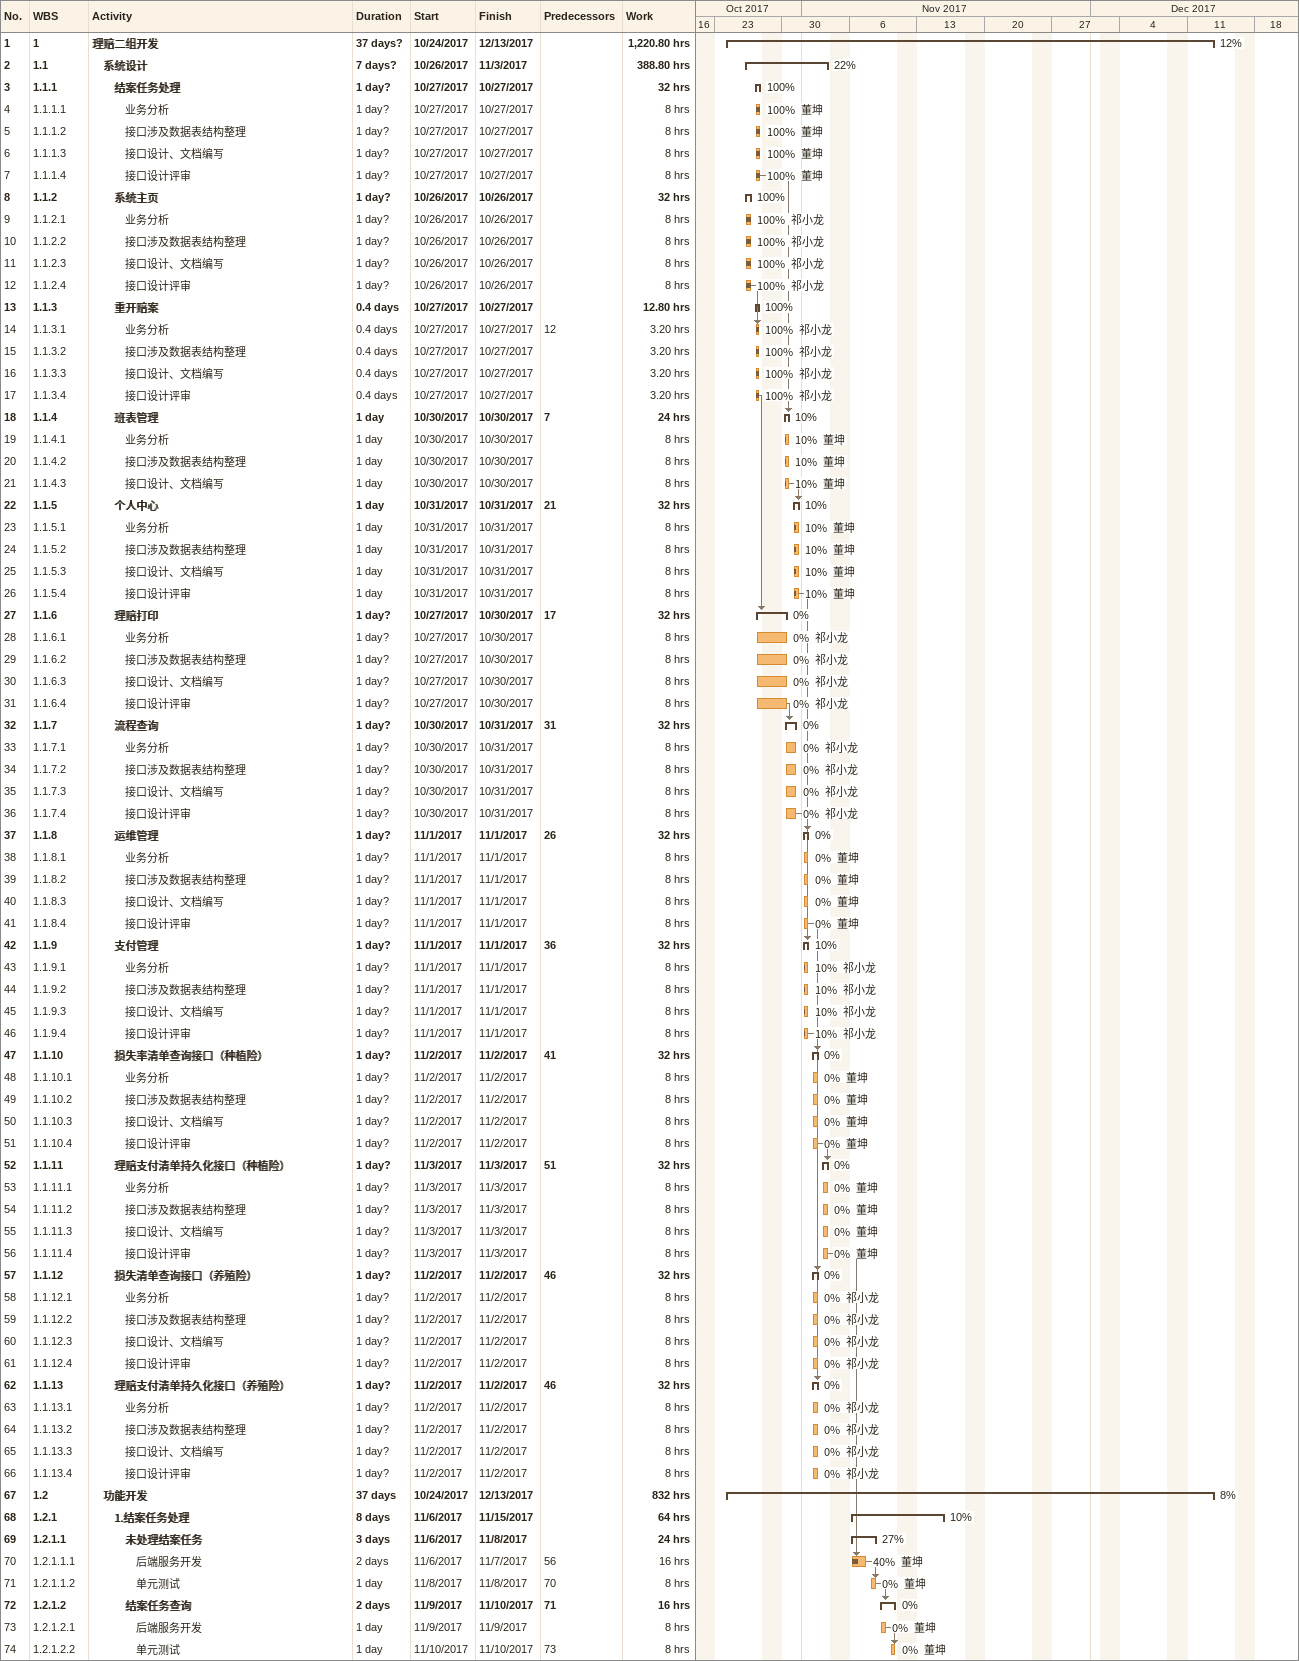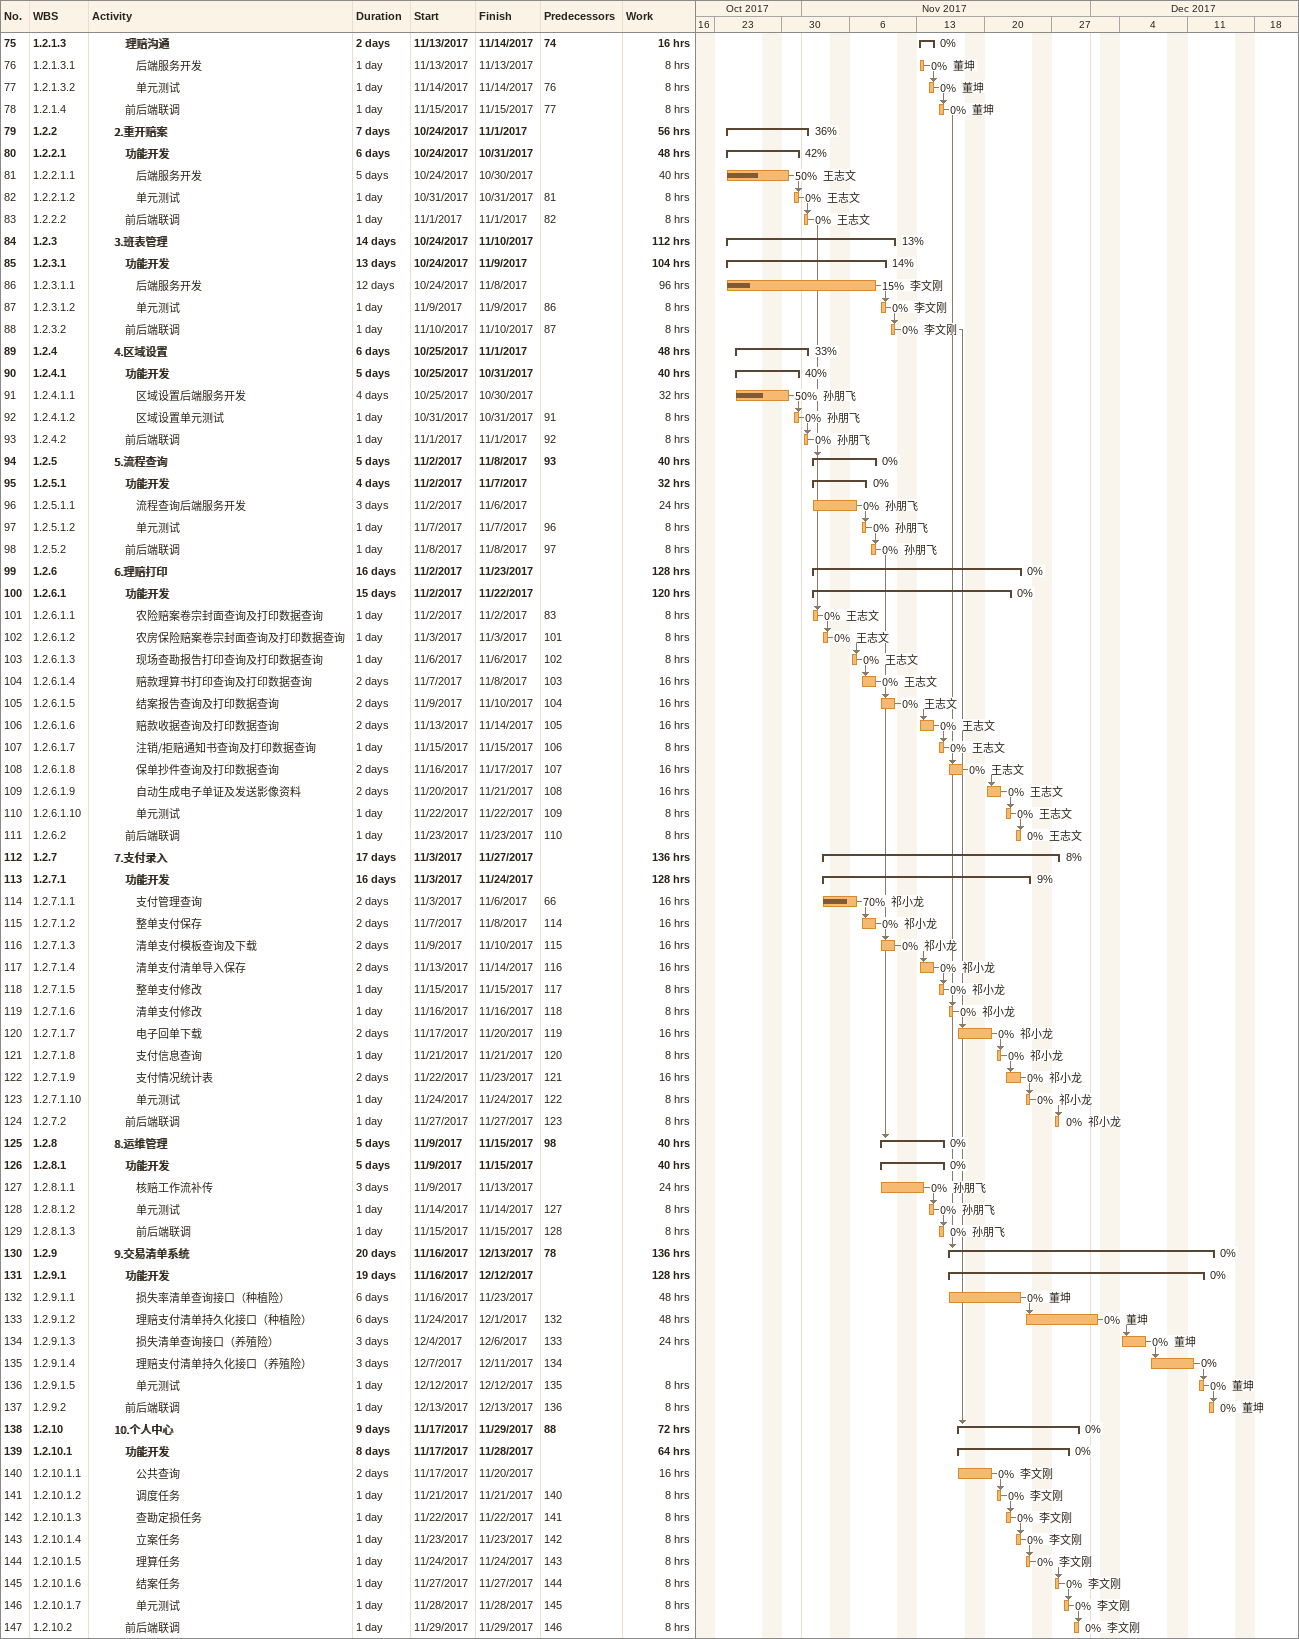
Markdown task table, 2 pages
| ID | WBS | Task | Duration | Start | Finish | Predecessors | Resources | % complete | Work (h) |
|---|---|---|---|---|---|---|---|---|---|
| 1 | 1 | **理赔二组开发** | 37d? | 2017-10-24 | 2017-12-13 |  |  | 12 | 1220.80 |
| 2 | 1.1 | **系统设计** | 7d? | 2017-10-26 | 2017-11-03 |  |  | 22 | 388.80 |
| 3 | 1.1.1 | **结案任务处理** | 1d? | 2017-10-27 | 2017-10-27 |  |  | 100 | 32 |
| 4 | 1.1.1.1 | 业务分析 | 1d? | 2017-10-27 | 2017-10-27 |  | 董坤 | 100 | 8 |
| 5 | 1.1.1.2 | 接口涉及数据表结构整理 | 1d? | 2017-10-27 | 2017-10-27 |  | 董坤 | 100 | 8 |
| 6 | 1.1.1.3 | 接口设计、文档编写 | 1d? | 2017-10-27 | 2017-10-27 |  | 董坤 | 100 | 8 |
| 7 | 1.1.1.4 | 接口设计评审 | 1d? | 2017-10-27 | 2017-10-27 |  | 董坤 | 100 | 8 |
| 8 | 1.1.2 | **系统主页** | 1d? | 2017-10-26 | 2017-10-26 |  |  | 100 | 32 |
| 9 | 1.1.2.1 | 业务分析 | 1d? | 2017-10-26 | 2017-10-26 |  | 祁小龙 | 100 | 8 |
| 10 | 1.1.2.2 | 接口涉及数据表结构整理 | 1d? | 2017-10-26 | 2017-10-26 |  | 祁小龙 | 100 | 8 |
| 11 | 1.1.2.3 | 接口设计、文档编写 | 1d? | 2017-10-26 | 2017-10-26 |  | 祁小龙 | 100 | 8 |
| 12 | 1.1.2.4 | 接口设计评审 | 1d? | 2017-10-26 | 2017-10-26 |  | 祁小龙 | 100 | 8 |
| 13 | 1.1.3 | **重开赔案** | 0.4d | 2017-10-27 | 2017-10-27 |  |  | 100 | 12.80 |
| 14 | 1.1.3.1 | 业务分析 | 0.4d | 2017-10-27 | 2017-10-27 | 12 | 祁小龙 | 100 | 3.20 |
| 15 | 1.1.3.2 | 接口涉及数据表结构整理 | 0.4d | 2017-10-27 | 2017-10-27 |  | 祁小龙 | 100 | 3.20 |
| 16 | 1.1.3.3 | 接口设计、文档编写 | 0.4d | 2017-10-27 | 2017-10-27 |  | 祁小龙 | 100 | 3.20 |
| 17 | 1.1.3.4 | 接口设计评审 | 0.4d | 2017-10-27 | 2017-10-27 |  | 祁小龙 | 100 | 3.20 |
| 18 | 1.1.4 | **班表管理** | 1d | 2017-10-30 | 2017-10-30 | 7 |  | 10 | 24 |
| 19 | 1.1.4.1 | 业务分析 | 1d | 2017-10-30 | 2017-10-30 |  | 董坤 | 10 | 8 |
| 20 | 1.1.4.2 | 接口涉及数据表结构整理 | 1d | 2017-10-30 | 2017-10-30 |  | 董坤 | 10 | 8 |
| 21 | 1.1.4.3 | 接口设计、文档编写 | 1d | 2017-10-30 | 2017-10-30 |  | 董坤 | 10 | 8 |
| 22 | 1.1.5 | **个人中心** | 1d | 2017-10-31 | 2017-10-31 | 21 |  | 10 | 32 |
| 23 | 1.1.5.1 | 业务分析 | 1d | 2017-10-31 | 2017-10-31 |  | 董坤 | 10 | 8 |
| 24 | 1.1.5.2 | 接口涉及数据表结构整理 | 1d | 2017-10-31 | 2017-10-31 |  | 董坤 | 10 | 8 |
| 25 | 1.1.5.3 | 接口设计、文档编写 | 1d | 2017-10-31 | 2017-10-31 |  | 董坤 | 10 | 8 |
| 26 | 1.1.5.4 | 接口设计评审 | 1d | 2017-10-31 | 2017-10-31 |  | 董坤 | 10 | 8 |
| 27 | 1.1.6 | **理赔打印** | 1d? | 2017-10-27 | 2017-10-30 | 17 |  | 0 | 32 |
| 28 | 1.1.6.1 | 业务分析 | 1d? | 2017-10-27 | 2017-10-30 |  | 祁小龙 | 0 | 8 |
| 29 | 1.1.6.2 | 接口涉及数据表结构整理 | 1d? | 2017-10-27 | 2017-10-30 |  | 祁小龙 | 0 | 8 |
| 30 | 1.1.6.3 | 接口设计、文档编写 | 1d? | 2017-10-27 | 2017-10-30 |  | 祁小龙 | 0 | 8 |
| 31 | 1.1.6.4 | 接口设计评审 | 1d? | 2017-10-27 | 2017-10-30 |  | 祁小龙 | 0 | 8 |
| 32 | 1.1.7 | **流程查询** | 1d? | 2017-10-30 | 2017-10-31 | 31 |  | 0 | 32 |
| 33 | 1.1.7.1 | 业务分析 | 1d? | 2017-10-30 | 2017-10-31 |  | 祁小龙 | 0 | 8 |
| 34 | 1.1.7.2 | 接口涉及数据表结构整理 | 1d? | 2017-10-30 | 2017-10-31 |  | 祁小龙 | 0 | 8 |
| 35 | 1.1.7.3 | 接口设计、文档编写 | 1d? | 2017-10-30 | 2017-10-31 |  | 祁小龙 | 0 | 8 |
| 36 | 1.1.7.4 | 接口设计评审 | 1d? | 2017-10-30 | 2017-10-31 |  | 祁小龙 | 0 | 8 |
| 37 | 1.1.8 | **运维管理** | 1d? | 2017-11-01 | 2017-11-01 | 26 |  | 0 | 32 |
| 38 | 1.1.8.1 | 业务分析 | 1d? | 2017-11-01 | 2017-11-01 |  | 董坤 | 0 | 8 |
| 39 | 1.1.8.2 | 接口涉及数据表结构整理 | 1d? | 2017-11-01 | 2017-11-01 |  | 董坤 | 0 | 8 |
| 40 | 1.1.8.3 | 接口设计、文档编写 | 1d? | 2017-11-01 | 2017-11-01 |  | 董坤 | 0 | 8 |
| 41 | 1.1.8.4 | 接口设计评审 | 1d? | 2017-11-01 | 2017-11-01 |  | 董坤 | 0 | 8 |
| 42 | 1.1.9 | **支付管理** | 1d? | 2017-11-01 | 2017-11-01 | 36 |  | 10 | 32 |
| 43 | 1.1.9.1 | 业务分析 | 1d? | 2017-11-01 | 2017-11-01 |  | 祁小龙 | 10 | 8 |
| 44 | 1.1.9.2 | 接口涉及数据表结构整理 | 1d? | 2017-11-01 | 2017-11-01 |  | 祁小龙 | 10 | 8 |
| 45 | 1.1.9.3 | 接口设计、文档编写 | 1d? | 2017-11-01 | 2017-11-01 |  | 祁小龙 | 10 | 8 |
| 46 | 1.1.9.4 | 接口设计评审 | 1d? | 2017-11-01 | 2017-11-01 |  | 祁小龙 | 10 | 8 |
| 47 | 1.1.10 | **损失率清单查询接口（种植险）** | 1d? | 2017-11-02 | 2017-11-02 | 41 |  | 0 | 32 |
| 48 | 1.1.10.1 | 业务分析 | 1d? | 2017-11-02 | 2017-11-02 |  | 董坤 | 0 | 8 |
| 49 | 1.1.10.2 | 接口涉及数据表结构整理 | 1d? | 2017-11-02 | 2017-11-02 |  | 董坤 | 0 | 8 |
| 50 | 1.1.10.3 | 接口设计、文档编写 | 1d? | 2017-11-02 | 2017-11-02 |  | 董坤 | 0 | 8 |
| 51 | 1.1.10.4 | 接口设计评审 | 1d? | 2017-11-02 | 2017-11-02 |  | 董坤 | 0 | 8 |
| 52 | 1.1.11 | **理赔支付清单持久化接口（种植险）** | 1d? | 2017-11-03 | 2017-11-03 | 51 |  | 0 | 32 |
| 53 | 1.1.11.1 | 业务分析 | 1d? | 2017-11-03 | 2017-11-03 |  | 董坤 | 0 | 8 |
| 54 | 1.1.11.2 | 接口涉及数据表结构整理 | 1d? | 2017-11-03 | 2017-11-03 |  | 董坤 | 0 | 8 |
| 55 | 1.1.11.3 | 接口设计、文档编写 | 1d? | 2017-11-03 | 2017-11-03 |  | 董坤 | 0 | 8 |
| 56 | 1.1.11.4 | 接口设计评审 | 1d? | 2017-11-03 | 2017-11-03 |  | 董坤 | 0 | 8 |
| 57 | 1.1.12 | **损失清单查询接口（养殖险）** | 1d? | 2017-11-02 | 2017-11-02 | 46 |  | 0 | 32 |
| 58 | 1.1.12.1 | 业务分析 | 1d? | 2017-11-02 | 2017-11-02 |  | 祁小龙 | 0 | 8 |
| 59 | 1.1.12.2 | 接口涉及数据表结构整理 | 1d? | 2017-11-02 | 2017-11-02 |  | 祁小龙 | 0 | 8 |
| 60 | 1.1.12.3 | 接口设计、文档编写 | 1d? | 2017-11-02 | 2017-11-02 |  | 祁小龙 | 0 | 8 |
| 61 | 1.1.12.4 | 接口设计评审 | 1d? | 2017-11-02 | 2017-11-02 |  | 祁小龙 | 0 | 8 |
| 62 | 1.1.13 | **理赔支付清单持久化接口（养殖险）** | 1d? | 2017-11-02 | 2017-11-02 | 46 |  | 0 | 32 |
| 63 | 1.1.13.1 | 业务分析 | 1d? | 2017-11-02 | 2017-11-02 |  | 祁小龙 | 0 | 8 |
| 64 | 1.1.13.2 | 接口涉及数据表结构整理 | 1d? | 2017-11-02 | 2017-11-02 |  | 祁小龙 | 0 | 8 |
| 65 | 1.1.13.3 | 接口设计、文档编写 | 1d? | 2017-11-02 | 2017-11-02 |  | 祁小龙 | 0 | 8 |
| 66 | 1.1.13.4 | 接口设计评审 | 1d? | 2017-11-02 | 2017-11-02 |  | 祁小龙 | 0 | 8 |
| 67 | 1.2 | **功能开发** | 37d | 2017-10-24 | 2017-12-13 |  |  | 8 | 832 |
| 68 | 1.2.1 | **1.结案任务处理** | 8d | 2017-11-06 | 2017-11-15 |  |  | 10 | 64 |
| 69 | 1.2.1.1 | **未处理结案任务** | 3d | 2017-11-06 | 2017-11-08 |  |  | 27 | 24 |
| 70 | 1.2.1.1.1 | 后端服务开发 | 2d | 2017-11-06 | 2017-11-07 | 56 | 董坤 | 40 | 16 |
| 71 | 1.2.1.1.2 | 单元测试 | 1d | 2017-11-08 | 2017-11-08 | 70 | 董坤 | 0 | 8 |
| 72 | 1.2.1.2 | **结案任务查询** | 2d | 2017-11-09 | 2017-11-10 | 71 |  | 0 | 16 |
| 73 | 1.2.1.2.1 | 后端服务开发 | 1d | 2017-11-09 | 2017-11-09 |  | 董坤 | 0 | 8 |
| 74 | 1.2.1.2.2 | 单元测试 | 1d | 2017-11-10 | 2017-11-10 | 73 | 董坤 | 0 | 8 |
| 75 | 1.2.1.3 | **理赔沟通** | 2d | 2017-11-13 | 2017-11-14 | 74 |  | 0 | 16 |
| 76 | 1.2.1.3.1 | 后端服务开发 | 1d | 2017-11-13 | 2017-11-13 |  | 董坤 | 0 | 8 |
| 77 | 1.2.1.3.2 | 单元测试 | 1d | 2017-11-14 | 2017-11-14 | 76 | 董坤 | 0 | 8 |
| 78 | 1.2.1.4 | 前后端联调 | 1d | 2017-11-15 | 2017-11-15 | 77 | 董坤 | 0 | 8 |
| 79 | 1.2.2 | **2.重开赔案** | 7d | 2017-10-24 | 2017-11-01 |  |  | 36 | 56 |
| 80 | 1.2.2.1 | **功能开发** | 6d | 2017-10-24 | 2017-10-31 |  |  | 42 | 48 |
| 81 | 1.2.2.1.1 | 后端服务开发 | 5d | 2017-10-24 | 2017-10-30 |  | 王志文 | 50 | 40 |
| 82 | 1.2.2.1.2 | 单元测试 | 1d | 2017-10-31 | 2017-10-31 | 81 | 王志文 | 0 | 8 |
| 83 | 1.2.2.2 | 前后端联调 | 1d | 2017-11-01 | 2017-11-01 | 82 | 王志文 | 0 | 8 |
| 84 | 1.2.3 | **3.班表管理** | 14d | 2017-10-24 | 2017-11-10 |  |  | 13 | 112 |
| 85 | 1.2.3.1 | **功能开发** | 13d | 2017-10-24 | 2017-11-09 |  |  | 14 | 104 |
| 86 | 1.2.3.1.1 | 后端服务开发 | 12d | 2017-10-24 | 2017-11-08 |  | 李文刚 | 15 | 96 |
| 87 | 1.2.3.1.2 | 单元测试 | 1d | 2017-11-09 | 2017-11-09 | 86 | 李文刚 | 0 | 8 |
| 88 | 1.2.3.2 | 前后端联调 | 1d | 2017-11-10 | 2017-11-10 | 87 | 李文刚 | 0 | 8 |
| 89 | 1.2.4 | **4.区域设置** | 6d | 2017-10-25 | 2017-11-01 |  |  | 33 | 48 |
| 90 | 1.2.4.1 | **功能开发** | 5d | 2017-10-25 | 2017-10-31 |  |  | 40 | 40 |
| 91 | 1.2.4.1.1 | 区域设置后端服务开发 | 4d | 2017-10-25 | 2017-10-30 |  | 孙朋飞 | 50 | 32 |
| 92 | 1.2.4.1.2 | 区域设置单元测试 | 1d | 2017-10-31 | 2017-10-31 | 91 | 孙朋飞 | 0 | 8 |
| 93 | 1.2.4.2 | 前后端联调 | 1d | 2017-11-01 | 2017-11-01 | 92 | 孙朋飞 | 0 | 8 |
| 94 | 1.2.5 | **5.流程查询** | 5d | 2017-11-02 | 2017-11-08 | 93 |  | 0 | 40 |
| 95 | 1.2.5.1 | **功能开发** | 4d | 2017-11-02 | 2017-11-07 |  |  | 0 | 32 |
| 96 | 1.2.5.1.1 | 流程查询后端服务开发 | 3d | 2017-11-02 | 2017-11-06 |  | 孙朋飞 | 0 | 24 |
| 97 | 1.2.5.1.2 | 单元测试 | 1d | 2017-11-07 | 2017-11-07 | 96 | 孙朋飞 | 0 | 8 |
| 98 | 1.2.5.2 | 前后端联调 | 1d | 2017-11-08 | 2017-11-08 | 97 | 孙朋飞 | 0 | 8 |
| 99 | 1.2.6 | **6.理赔打印** | 16d | 2017-11-02 | 2017-11-23 |  |  | 0 | 128 |
| 100 | 1.2.6.1 | **功能开发** | 15d | 2017-11-02 | 2017-11-22 |  |  | 0 | 120 |
| 101 | 1.2.6.1.1 | 农险赔案卷宗封面查询及打印数据查询 | 1d | 2017-11-02 | 2017-11-02 | 83 | 王志文 | 0 | 8 |
| 102 | 1.2.6.1.2 | 农房保险赔案卷宗封面查询及打印数据查询 | 1d | 2017-11-03 | 2017-11-03 | 101 | 王志文 | 0 | 8 |
| 103 | 1.2.6.1.3 | 现场查勘报告打印查询及打印数据查询 | 1d | 2017-11-06 | 2017-11-06 | 102 | 王志文 | 0 | 8 |
| 104 | 1.2.6.1.4 | 赔款理算书打印查询及打印数据查询 | 2d | 2017-11-07 | 2017-11-08 | 103 | 王志文 | 0 | 16 |
| 105 | 1.2.6.1.5 | 结案报告查询及打印数据查询 | 2d | 2017-11-09 | 2017-11-10 | 104 | 王志文 | 0 | 16 |
| 106 | 1.2.6.1.6 | 赔款收据查询及打印数据查询 | 2d | 2017-11-13 | 2017-11-14 | 105 | 王志文 | 0 | 16 |
| 107 | 1.2.6.1.7 | 注销/拒赔通知书查询及打印数据查询 | 1d | 2017-11-15 | 2017-11-15 | 106 | 王志文 | 0 | 8 |
| 108 | 1.2.6.1.8 | 保单抄件查询及打印数据查询 | 2d | 2017-11-16 | 2017-11-17 | 107 | 王志文 | 0 | 16 |
| 109 | 1.2.6.1.9 | 自动生成电子单证及发送影像资料 | 2d | 2017-11-20 | 2017-11-21 | 108 | 王志文 | 0 | 16 |
| 110 | 1.2.6.1.10 | 单元测试 | 1d | 2017-11-22 | 2017-11-22 | 109 | 王志文 | 0 | 8 |
| 111 | 1.2.6.2 | 前后端联调 | 1d | 2017-11-23 | 2017-11-23 | 110 | 王志文 | 0 | 8 |
| 112 | 1.2.7 | **7.支付录入** | 17d | 2017-11-03 | 2017-11-27 |  |  | 8 | 136 |
| 113 | 1.2.7.1 | **功能开发** | 16d | 2017-11-03 | 2017-11-24 |  |  | 9 | 128 |
| 114 | 1.2.7.1.1 | 支付管理查询 | 2d | 2017-11-03 | 2017-11-06 | 66 | 祁小龙 | 70 | 16 |
| 115 | 1.2.7.1.2 | 整单支付保存 | 2d | 2017-11-07 | 2017-11-08 | 114 | 祁小龙 | 0 | 16 |
| 116 | 1.2.7.1.3 | 清单支付模板查询及下载 | 2d | 2017-11-09 | 2017-11-10 | 115 | 祁小龙 | 0 | 16 |
| 117 | 1.2.7.1.4 | 清单支付清单导入保存 | 2d | 2017-11-13 | 2017-11-14 | 116 | 祁小龙 | 0 | 16 |
| 118 | 1.2.7.1.5 | 整单支付修改 | 1d | 2017-11-15 | 2017-11-15 | 117 | 祁小龙 | 0 | 8 |
| 119 | 1.2.7.1.6 | 清单支付修改 | 1d | 2017-11-16 | 2017-11-16 | 118 | 祁小龙 | 0 | 8 |
| 120 | 1.2.7.1.7 | 电子回单下载 | 2d | 2017-11-17 | 2017-11-20 | 119 | 祁小龙 | 0 | 16 |
| 121 | 1.2.7.1.8 | 支付信息查询 | 1d | 2017-11-21 | 2017-11-21 | 120 | 祁小龙 | 0 | 8 |
| 122 | 1.2.7.1.9 | 支付情况统计表 | 2d | 2017-11-22 | 2017-11-23 | 121 | 祁小龙 | 0 | 16 |
| 123 | 1.2.7.1.10 | 单元测试 | 1d | 2017-11-24 | 2017-11-24 | 122 | 祁小龙 | 0 | 8 |
| 124 | 1.2.7.2 | 前后端联调 | 1d | 2017-11-27 | 2017-11-27 | 123 | 祁小龙 | 0 | 8 |
| 125 | 1.2.8 | **8.运维管理** | 5d | 2017-11-09 | 2017-11-15 | 98 |  | 0 | 40 |
| 126 | 1.2.8.1 | **功能开发** | 5d | 2017-11-09 | 2017-11-15 |  |  | 0 | 40 |
| 127 | 1.2.8.1.1 | 核赔工作流补传 | 3d | 2017-11-09 | 2017-11-13 |  | 孙朋飞 | 0 | 24 |
| 128 | 1.2.8.1.2 | 单元测试 | 1d | 2017-11-14 | 2017-11-14 | 127 | 孙朋飞 | 0 | 8 |
| 129 | 1.2.8.1.3 | 前后端联调 | 1d | 2017-11-15 | 2017-11-15 | 128 | 孙朋飞 | 0 | 8 |
| 130 | 1.2.9 | **9.交易清单系统** | 20d | 2017-11-16 | 2017-12-13 | 78 |  | 0 | 136 |
| 131 | 1.2.9.1 | **功能开发** | 19d | 2017-11-16 | 2017-12-12 |  |  | 0 | 128 |
| 132 | 1.2.9.1.1 | 损失率清单查询接口（种植险） | 6d | 2017-11-16 | 2017-11-23 |  | 董坤 | 0 | 48 |
| 133 | 1.2.9.1.2 | 理赔支付清单持久化接口（种植险） | 6d | 2017-11-24 | 2017-12-01 | 132 | 董坤 | 0 | 48 |
| 134 | 1.2.9.1.3 | 损失清单查询接口（养殖险） | 3d | 2017-12-04 | 2017-12-06 | 133 | 董坤 | 0 | 24 |
| 135 | 1.2.9.1.4 | 理赔支付清单持久化接口（养殖险） | 3d | 2017-12-07 | 2017-12-11 | 134 |  | 0 |  |
| 136 | 1.2.9.1.5 | 单元测试 | 1d | 2017-12-12 | 2017-12-12 | 135 | 董坤 | 0 | 8 |
| 137 | 1.2.9.2 | 前后端联调 | 1d | 2017-12-13 | 2017-12-13 | 136 | 董坤 | 0 | 8 |
| 138 | 1.2.10 | **10.个人中心** | 9d | 2017-11-17 | 2017-11-29 | 88 |  | 0 | 72 |
| 139 | 1.2.10.1 | **功能开发** | 8d | 2017-11-17 | 2017-11-28 |  |  | 0 | 64 |
| 140 | 1.2.10.1.1 | 公共查询 | 2d | 2017-11-17 | 2017-11-20 |  | 李文刚 | 0 | 16 |
| 141 | 1.2.10.1.2 | 调度任务 | 1d | 2017-11-21 | 2017-11-21 | 140 | 李文刚 | 0 | 8 |
| 142 | 1.2.10.1.3 | 查勘定损任务 | 1d | 2017-11-22 | 2017-11-22 | 141 | 李文刚 | 0 | 8 |
| 143 | 1.2.10.1.4 | 立案任务 | 1d | 2017-11-23 | 2017-11-23 | 142 | 李文刚 | 0 | 8 |
| 144 | 1.2.10.1.5 | 理算任务 | 1d | 2017-11-24 | 2017-11-24 | 143 | 李文刚 | 0 | 8 |
| 145 | 1.2.10.1.6 | 结案任务 | 1d | 2017-11-27 | 2017-11-27 | 144 | 李文刚 | 0 | 8 |
| 146 | 1.2.10.1.7 | 单元测试 | 1d | 2017-11-28 | 2017-11-28 | 145 | 李文刚 | 0 | 8 |
| 147 | 1.2.10.2 | 前后端联调 | 1d | 2017-11-29 | 2017-11-29 | 146 | 李文刚 | 0 | 8 |
